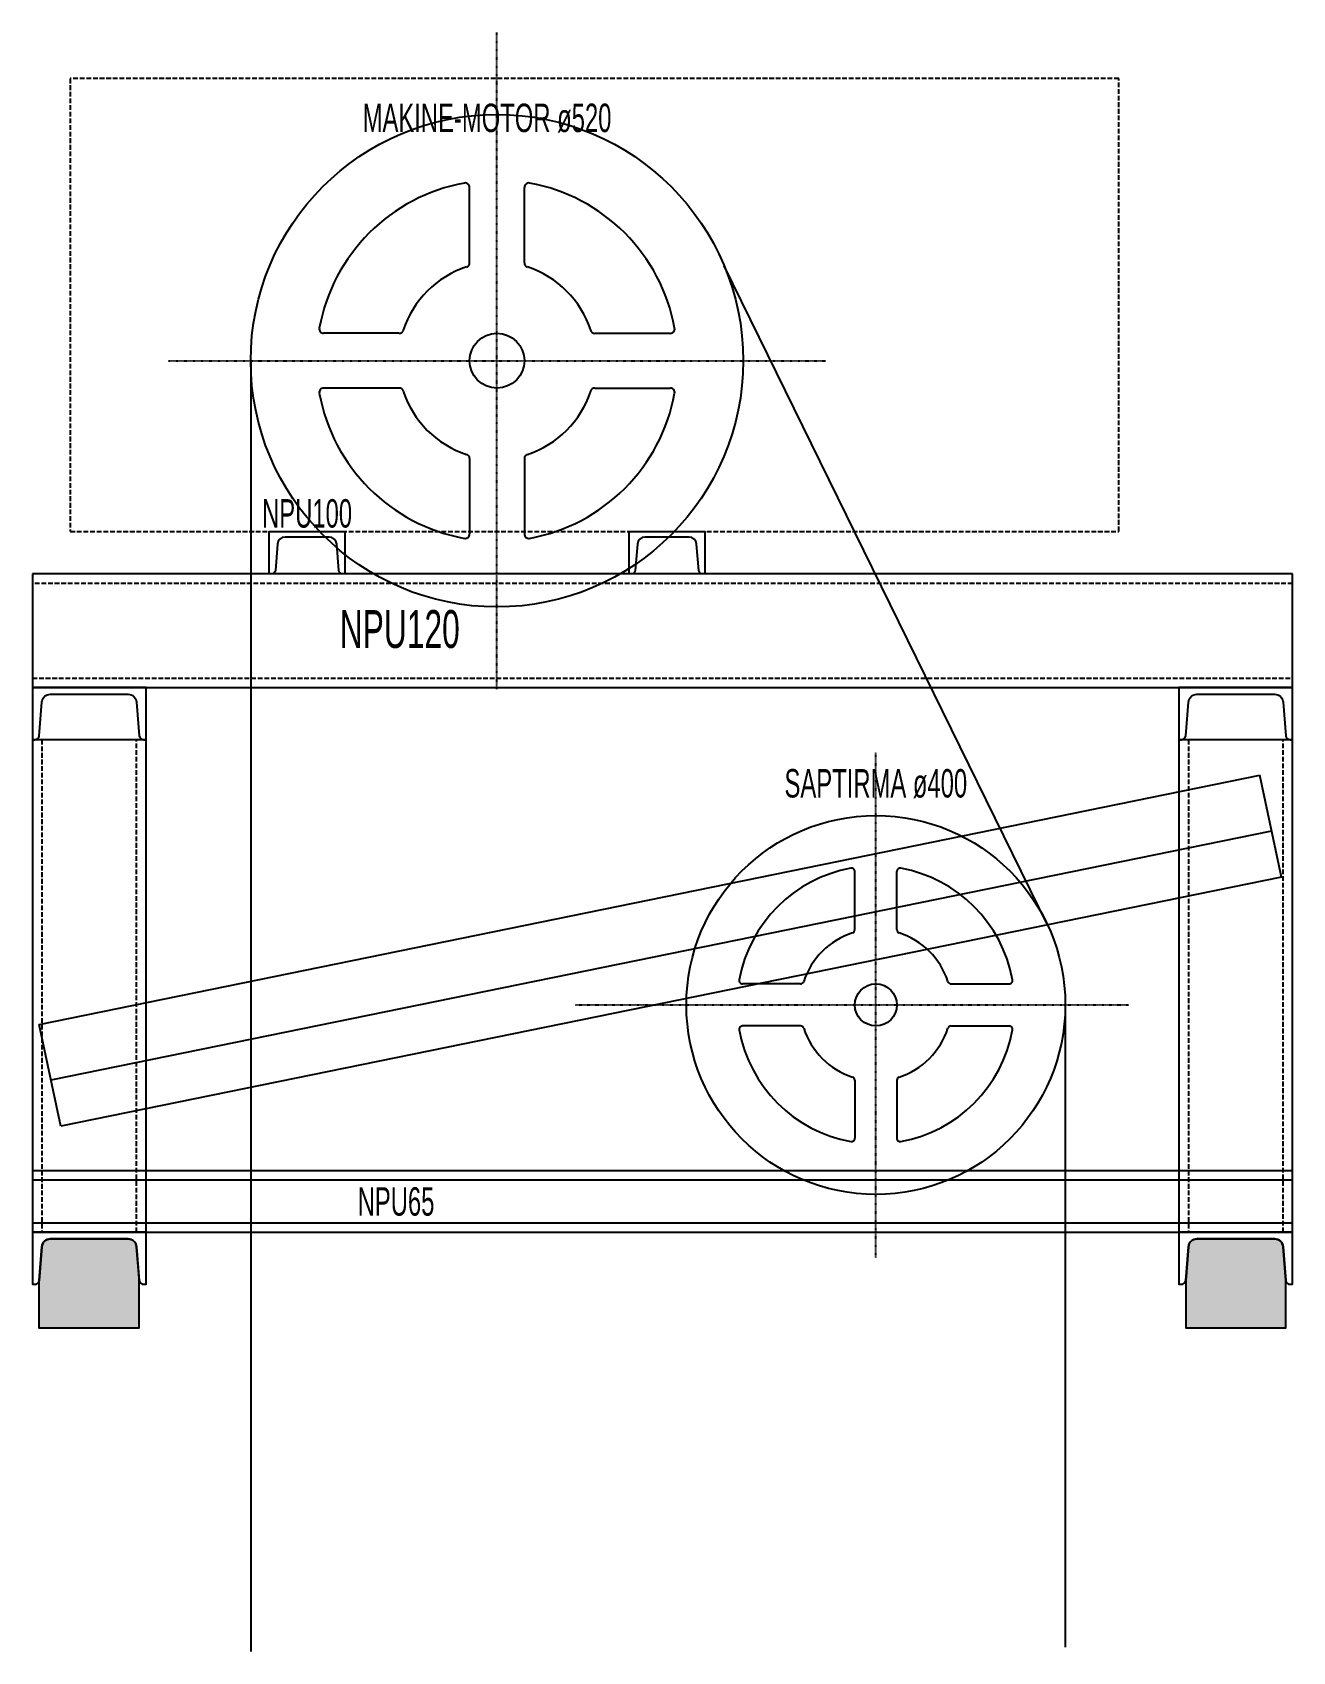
# Model space of a CAD drawing. Header units: millimetres. Extents: x -1091 to 240, y -342 to 1368.
import ezdxf
from ezdxf.enums import TextEntityAlignment as Align

# ---------------------------------------------------------------- set-up
doc = ezdxf.new("R2010")
doc.units = ezdxf.units.MM
doc.linetypes.add('DASHDOT', pattern=[1, 0.5, -0.25, 0, -0.25])
doc.linetypes.add('DASHED', pattern=[7, 5, -2, 0])
doc.layers.add('Makine sehpası', color=4, linetype='Continuous')
doc.styles.get("Standard").update_dxf_attribs({"font": 'arial.ttf'})

# ---------------------------------------------------------------- blocks, each defined once
blk = doc.blocks.new('A$C41A15FA5')
at = {"color": 4, "linetype": 'ByBlock'}
for p, q in [((0, 520), (0, 0)), ((120, 520), (0, 520)), ((120, 0), (120, 520)), ((0, 0), (120, 0))]:
    blk.add_line(p, q, dxfattribs=at)
at = {"color": 4, "linetype": 'DASHED'}
for p, q in [((10, 520), (10, 0)), ((110, 0), (110, 520))]:
    blk.add_line(p, q, dxfattribs=at)
blk = doc.blocks.new('A$C3813272D')
at = {"color": 4}
blk.add_lwpolyline([(7, 18.9), (7, 101.1, -0.391021), (15.3, 110), (50.9, 112.9, 0.391021), (55, 117.4), (55, 120), (0, 120), (0, 0), (55, 0), (55, 2.6, 0.391021), (50.9, 7.1), (15.3, 10, -0.391021)], format="xyb", close=True, dxfattribs=at)
blk = doc.blocks.new('A$C59C603F4')
at = {"color": 4}
blk.add_lwpolyline([(6.5, 3.7, -0.391021), (2.5, 0), (0, 0), (0, 45), (80, 45), (80, 0), (77.5, 0, -0.391021), (73.5, 3.7), (71.3, 31.6, 0.391021), (63.3, 39), (16.7, 39, 0.391021), (8.7, 31.6)], format="xyb", close=True, dxfattribs=at)
blk = doc.blocks.new('A$C164177D6')
at = {"color": 251, "linetype": 'DASHDOT'}
for p, q in [((330.5, -4.5), (330.5, 688.8)), ((-16.2, 342.2), (677.2, 342.2))]:
    blk.add_line(p, q, dxfattribs=at)
at = {"color": 2}
for p, q in [((301.6, 445.5), (301.6, 525.2)), ((359.4, 445.5), (359.4, 525.2)), ((227.2, 371.1), (147.5, 371.1)), ((433.8, 371.1), (513.5, 371.1)), ((227.2, 313.3), (147.5, 313.3)), ((433.8, 313.3), (513.5, 313.3)), ((301.6, 238.8), (301.6, 159.2)), ((359.4, 238.8), (359.4, 159.2))]:
    blk.add_line(p, q, dxfattribs=at)
for radius in [260, 28.9]:
    blk.add_circle((330.5, 342.2), radius, dxfattribs=at)
for centre, radius, start, end in [((330.5, 342.2), 190.7, 100.377, 169.623), ((297, 525.2), 4.62, 0, 100.377), ((297, 525.2), 4.62, 0, 100.377), ((364, 525.2), 4.62, 79.623, 180), ((364, 525.2), 4.62, 79.623, 180), ((330.5, 342.2), 190.7, 10.377, 79.623), ((297, 445.5), 4.62, 287.9695, 0), ((364, 445.5), 4.62, 180, 252.0305), ((330.5, 342.2), 104, 107.9695, 162.0305), ((330.5, 342.2), 104, 17.9695, 72.0305), ((147.5, 375.7), 4.62, 169.623, 270), ((513.5, 375.7), 4.62, 270, 10.377), ((227.2, 375.7), 4.62, 270, 342.0305), ((433.8, 375.7), 4.62, 197.9695, 270), ((147.5, 308.7), 4.62, 90, 190.377), ((330.5, 342.2), 190.7, 190.377, 259.623), ((227.2, 308.7), 4.62, 17.9695, 90), ((330.5, 342.2), 104, 197.9695, 252.0305), ((330.5, 342.2), 104, 287.9695, 342.0305), ((330.5, 342.2), 190.7, 280.377, 349.623), ((433.8, 308.7), 4.62, 90, 162.0305), ((513.5, 308.7), 4.62, 349.623, 90), ((297, 238.8), 4.62, 0, 72.0305), ((364, 238.8), 4.62, 107.9695, 180), ((297, 159.2), 4.62, 259.623, 0), ((364, 159.2), 4.62, 180, 280.377)]:
    blk.add_arc(centre, radius, start, end, dxfattribs=at)

msp = doc.modelspace()

# ---------------------------------------------------------------- hatches: boundary and pattern name
at = {"true_color": 0x939598}
h = msp.add_hatch(dxfattribs=at)
h.set_pattern_fill('ANGLE', color=252)
h.set_pattern_definition([(0, (-16045.5895, -40244.007), (0, 6.985), [5.08, -1.905]), (90, (-16045.5895, -40244.007), (-6.985, 4e-16), [5.08, -1.905])])
edge = h.paths.add_edge_path()
edge.add_line((-977.8, 52.4), (-980.5, 85.7))
edge.add_arc((-989.4, 85), 9, 4.5739, 90)
edge.add_line((-989.4, 94), (-1071.6, 94))
edge.add_arc((-1071.6, 85), 9, 90, 175.4261)
edge.add_line((-1080.5, 85.7), (-1083.4, 50.1))
edge.add_arc((-1087.9, 50.5), 4.5, 342.9692, 355.4261, ccw=False)
edge.add_line((-1083.6, 49.2), (-1083.6, 0))
edge.add_line((-1083.6, 0), (-977.8, 0))
edge.add_line((-977.8, 0), (-977.8, 52.4))
edge = h.paths.add_edge_path()
edge.add_arc((221.1, 85), 9, 4.5739, 90)
edge.add_line((221.1, 94), (138.9, 94))
edge.add_arc((138.9, 85), 9, 90, 175.4261)
edge.add_line((130, 85.7), (127.1, 50.1))
edge.add_line((127.1, 50.1), (127.1, 0))
edge.add_line((127.1, 0), (232.9, 0))
edge.add_line((232.9, 0), (232.9, 50.1))
edge.add_line((232.9, 50.1), (230, 85.7))

# ---------------------------------------------------------------- linework, layer by layer
at = {"color": 251, "linetype": 'DASHED'}
for p, q in [((-1050.5, 1319), (-1050.5, 841)), ((56.5, 1319), (-1050.5, 1319)), ((56.5, 841), (56.5, 1319)), ((-1050.5, 841), (56.5, 841))]:
    msp.add_line(p, q, dxfattribs=at)
at = {"color": 2, "linetype": 'ByBlock'}
for p, q in [((-18.8, 425.6), (-360.1, 1121.5)), ((-860, 1021.2), (-860, -341.8)), ((0, 341), (0, -337))]:
    msp.add_line(p, q, dxfattribs=at)
at = {"color": 4, "linetype": 'ByBlock'}
for p, q in [((-1090.5, 796), (-1090.5, 676)), ((240, 796), (-1090.5, 796)), ((240, 676), (240, 796)), ((-1090.5, 676), (240, 676))]:
    msp.add_line(p, q, dxfattribs=at)
at = {"color": 4, "linetype": 'DASHED'}
for p, q in [((240, 786), (-1090.5, 786)), ((-1090.5, 686), (240, 686))]:
    msp.add_line(p, q, dxfattribs=at)
at = {"color": 251, "linetype": 'DASHDOT'}
for p, q in [((-200, 74.3), (-200, 607.7)), ((-517.2, 341), (66.7, 341))]:
    msp.add_line(p, q, dxfattribs=at)
at = {"color": 2}
for p, q in [((-222.2, 420.5), (-222.2, 481.8)), ((-177.8, 420.5), (-177.8, 481.8)), ((-279.5, 363.2), (-340.8, 363.2)), ((-120.5, 363.2), (-59.2, 363.2)), ((-279.5, 318.8), (-340.8, 318.8)), ((-120.5, 318.8), (-59.2, 318.8)), ((-222.2, 261.5), (-222.2, 200.2)), ((-177.8, 261.5), (-177.8, 200.2))]:
    msp.add_line(p, q, dxfattribs=at)
at = {"color": 251, "true_color": 0x636466}
for points in [[(-977.8, 52.4), (-980.5, 85.7, 0.391021), (-989.4, 94), (-1071.6, 94, 0.391021), (-1080.5, 85.7), (-1083.4, 50.1, -0.054407), (-1083.6, 49.2), (-1083.6, 0), (-977.8, 0)], [(230, 85.7, 0.391021), (221.1, 94), (138.9, 94, 0.391021), (130, 85.7), (127.1, 50.1), (127.1, 0), (232.9, 0), (232.9, 50.1)]]:
    msp.add_lwpolyline(points, format="xyb", close=True, dxfattribs=at)
at = {"color": 2}
for radius in [200, 22.2]:
    msp.add_circle((-200, 341), radius, dxfattribs=at)
for centre, radius, start, end in [((-200, 341), 146.7, 100.377, 169.623), ((-225.8, 481.8), 3.56, 0, 100.377), ((-225.8, 481.8), 3.56, 0, 100.377), ((-174.2, 481.8), 3.56, 79.623, 180), ((-174.2, 481.8), 3.56, 79.623, 180), ((-200, 341), 146.7, 10.377, 79.623), ((-200, 341), 80, 107.9695, 162.0305), ((-225.8, 420.5), 3.56, 287.9695, 0), ((-174.2, 420.5), 3.56, 180, 252.0305), ((-200, 341), 80, 17.9695, 72.0305), ((-340.8, 366.8), 3.56, 169.623, 270), ((-279.5, 366.8), 3.56, 270, 342.0305), ((-120.5, 366.8), 3.56, 197.9695, 270), ((-59.2, 366.8), 3.56, 270, 10.377), ((-340.8, 315.2), 3.56, 90, 190.377), ((-200, 341), 146.7, 190.377, 259.623), ((-279.5, 315.2), 3.56, 17.9695, 90), ((-200, 341), 80, 197.9695, 252.0305), ((-200, 341), 80, 287.9695, 342.0305), ((-200, 341), 146.7, 280.377, 349.623), ((-120.5, 315.2), 3.56, 90, 162.0305), ((-59.2, 315.2), 3.56, 349.623, 90), ((-225.8, 261.5), 3.56, 0, 72.0305), ((-174.2, 261.5), 3.56, 107.9695, 180), ((-225.8, 200.2), 3.56, 259.623, 0), ((-174.2, 200.2), 3.56, 180, 280.377)]:
    msp.add_arc(centre, radius, start, end, dxfattribs=at)
at = {"layer": 'Makine sehpası', "color": 4, "linetype": 'ByBlock'}
for p, q in [((-1083.2, 320.5), (205.4, 583.6)), ((228.3, 476), (205.4, 583.6)), ((-1070.7, 261.8), (217.9, 524.9)), ((228.3, 476), (-1060.3, 212.9)), ((230, 467.9), (230, 467.9)), ((-1060.3, 212.9), (-1083.2, 320.5)), ((240, 101), (240, 221)), ((-1090.5, 166), (-1090.5, 101)), ((240, 166), (-1090.5, 166)), ((240, 156), (-1090.5, 156)), ((-1090.5, 111), (240, 111)), ((-1090.5, 101), (239.8, 101))]:
    msp.add_line(p, q, dxfattribs=at)

# ---------------------------------------------------------------- block references
at = {"color": 3, "linetype": 'ByBlock'}
msp.add_blockref('A$C164177D6', (-930.5, 679), dxfattribs=at)
at = {"layer": 'Makine sehpası', "color": 3, "linetype": 'ByBlock'}
for p in [(-840.5, 796), (-460.5, 796)]:
    msp.add_blockref('A$C59C603F4', p, dxfattribs=at)
at = {"layer": 'Makine sehpası', "color": 3, "linetype": 'ByBlock', "rotation": 270}
for p in [(-1090.5, 676), (120, 676), (-1090.5, 101), (120, 101)]:
    msp.add_blockref('A$C3813272D', p, dxfattribs=at)
at = {"layer": 'Makine sehpası', "linetype": 'ByBlock'}
for p in [(-1090.5, 101), (120, 101)]:
    msp.add_blockref('A$C41A15FA5', p, dxfattribs=at)

# ---------------------------------------------------------------- texts
at = {"color": 3, "width": 0.6}
for s, p in [('MAKINE-MOTOR ø520', (-610.5, 1262.6)), ('NPU100', (-800.5, 845)), ('SAPTIRMA ø400', (-200, 560))]:
    msp.add_text(s, height=30, dxfattribs=at).set_placement(p, align=Align.CENTER)
for s, height, p in [('NPU120', 40, (-766, 717.9)), ('NPU65', 30, (-747.1, 118.5))]:
    msp.add_text(s, height=height, dxfattribs=at).set_placement(p)

doc.saveas('drawing.dxf')
